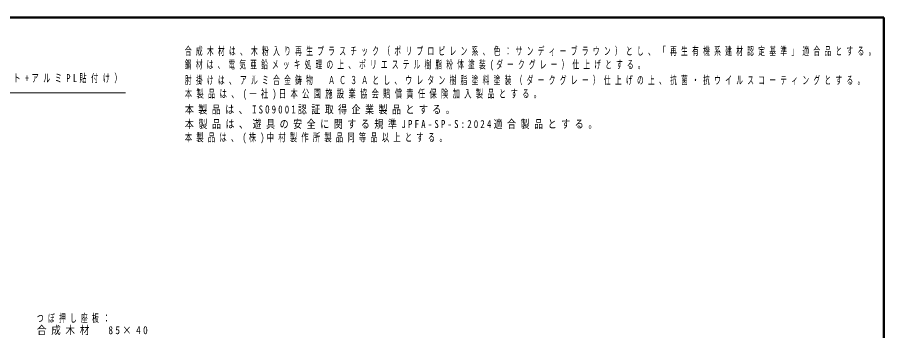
# Model space of a CAD drawing. Units: millimetres on the paper. Extents: x -365 to 0, y -12 to 257.
# Drawn here: x -238 to 0, y 171 to 257 of the extents above; entities that cross this region are included whole.
import ezdxf

# ---------------------------------------------------------------- set-up
doc = ezdxf.new("R2010")
doc.units = ezdxf.units.MM
doc.layers.add('LY_1', color=7, linetype='Continuous', lineweight=25)
doc.layers.add('LY_3', color=7, linetype='Continuous', lineweight=13)
doc.styles.add('ＭＳ ゴシック', font='')
doc.styles.get('ＭＳ ゴシック').set_extended_font_data('MS Gothic')

msp = doc.modelspace()

# ---------------------------------------------------------------- linework, layer by layer
at = {"layer": 'LY_1', "lineweight": 13}
msp.add_line((-274.345, 236.255), (-208.323, 236.255), dxfattribs=at)
at = {"layer": 'LY_3', "lineweight": 50}
for p, q in [((0, 257), (-365, 257)), ((0, 0), (0, 257))]:
    msp.add_line(p, q, dxfattribs=at)

# ---------------------------------------------------------------- texts
at = {"layer": 'LY_1', "char_height": 2.199, "style": 'ＭＳ ゴシック'}
for s, insert, attachment_point in [('\\T1.64;\\W0.6;合成木材は、木粉入り再生プラスチック（ポリプロピレン系、色：サンディーブラウン）とし、「再生有機系建材認定基準」適合品とする。', (-191.975, 246.352), 7), ('\\T1.62;\\W0.6;鋼材は、電気亜鉛メッキ処理の上、ポリエステル樹脂粉体塗装(ダークグレー）仕上げとする。', (-191.975, 242.352), 7), ('\\T1.6;\\W0.65;（グラフィック印刷シート+アルミPL貼付け）', (-274.323, 241.405), 1), ('\\T1.64;\\W0.6;肘掛けは、アルミ合金鋳物\u3000ＡＣ３Ａとし、ウレタン樹脂塗料塗装（ダークグレー）仕上げの上、抗菌・抗ウイルスコーティングとする。', (-191.975, 238.352), 7), ('\\T1.59;\\W0.65;本製品は、(一社)日本公園施設業協会賠償責任保険加入製品とする。', (-191.975, 234.352), 7), ('\\T1.5;\\W0.8;本製品は、ISO9001認証取得企業製品とする。', (-191.975, 230.352), 7), ('\\T1.51;\\W0.8;本製品は、遊具の安全に関する規準JPFA-SP-S:2024適合製品とする。', (-191.975, 226.352), 7), ('\\T1.58;\\W0.65;本製品は、(株)中村製作所製品同等品以上とする。', (-191.975, 222.352), 7), ('\\T1.64;\\W0.6;つぼ押し座板：', (-232.61, 175.495), 1), ('\\T1.5;\\W0.85;合成木材\u300085×40', (-232.61, 172.195), 1)]:
    msp.add_mtext(s, dxfattribs=dict(at, insert=insert, attachment_point=attachment_point))

doc.saveas('drawing.dxf')
